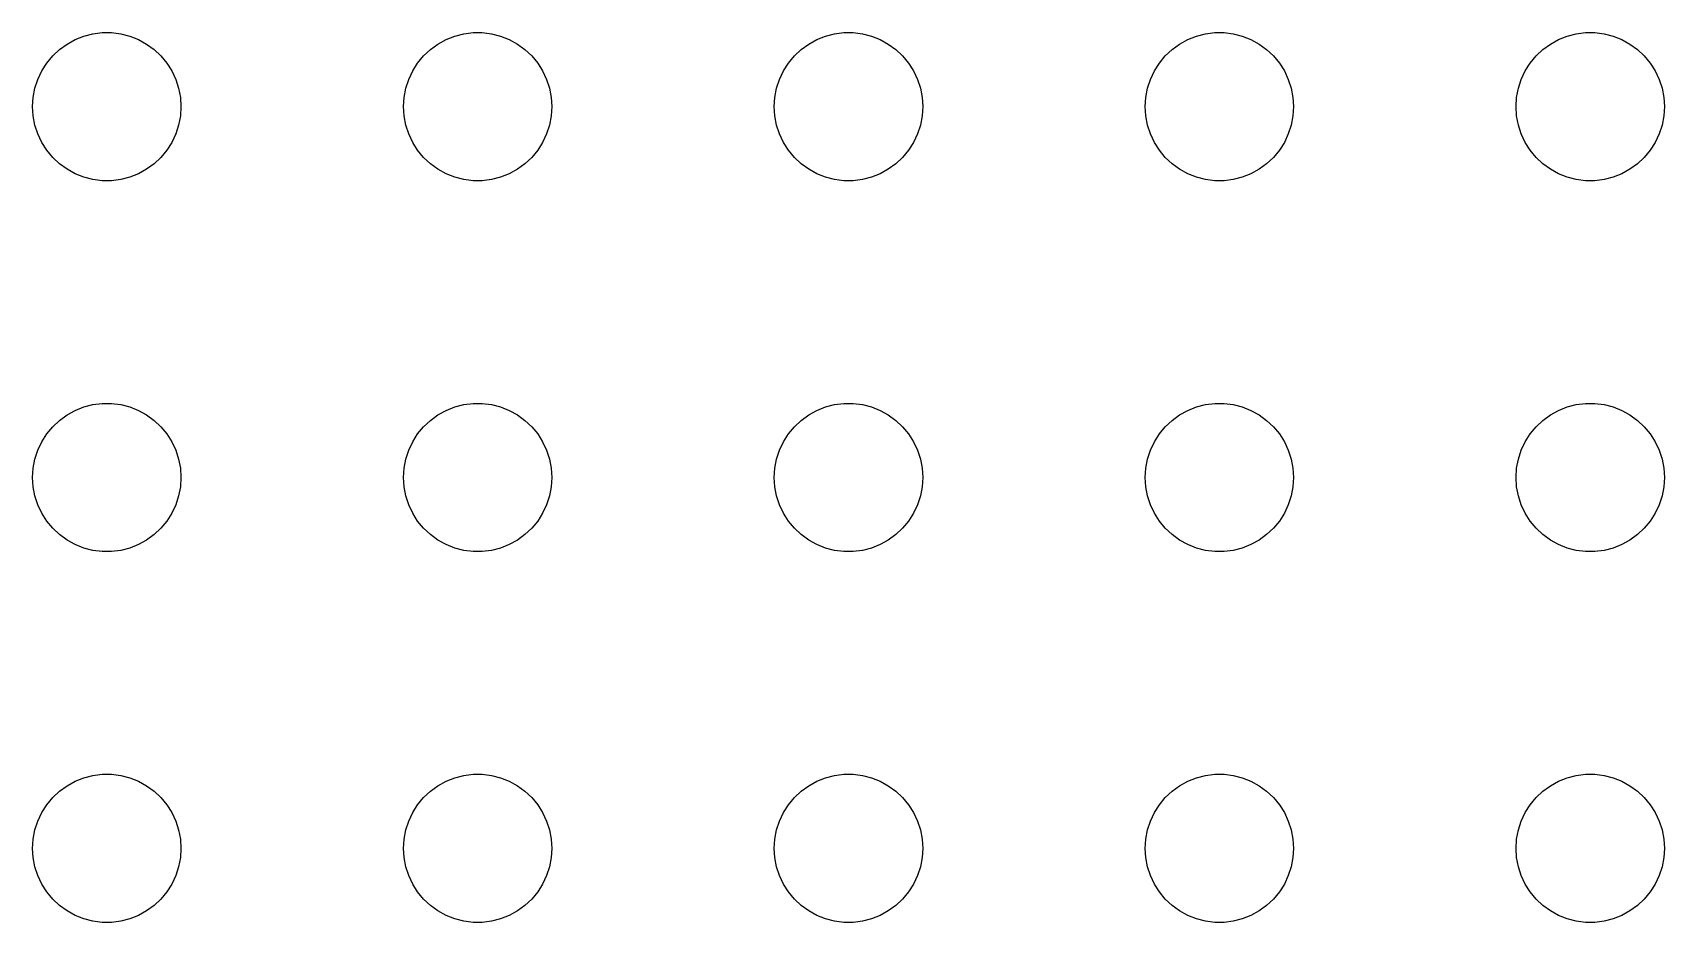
# Model space of a CAD drawing. Header units: metres. Extents: x -150 to 150, y -149 to 149.
# Drawn here: x -114 to -81, y 111 to 129 of the extents above; entities that cross this region are included whole.
import ezdxf

# ---------------------------------------------------------------- set-up
doc = ezdxf.new("R2010")
doc.units = ezdxf.units.M

msp = doc.modelspace()

# ---------------------------------------------------------------- linework, layer by layer
for p, q in [((-113.456, 128.656), (-113.304, 128.766)), ((-113.304, 128.766), (-113.139, 128.857)), ((-113.139, 128.857), (-112.964, 128.927)), ((-112.964, 128.927), (-112.781, 128.973)), ((-112.781, 128.973), (-112.594, 128.997)), ((-112.594, 128.997), (-112.406, 128.997)), ((-112.406, 128.997), (-112.219, 128.973)), ((-112.219, 128.973), (-112.036, 128.927)), ((-112.036, 128.927), (-111.861, 128.857)), ((-111.861, 128.857), (-111.696, 128.766)), ((-111.696, 128.766), (-111.544, 128.656)), ((-105.956, 128.656), (-105.804, 128.766)), ((-105.804, 128.766), (-105.639, 128.857)), ((-105.639, 128.857), (-105.464, 128.927)), ((-105.464, 128.927), (-105.281, 128.973)), ((-105.281, 128.973), (-105.094, 128.997)), ((-105.094, 128.997), (-104.906, 128.997)), ((-104.906, 128.997), (-104.719, 128.973)), ((-104.719, 128.973), (-104.536, 128.927)), ((-104.536, 128.927), (-104.361, 128.857)), ((-104.361, 128.857), (-104.196, 128.766)), ((-104.196, 128.766), (-104.044, 128.656)), ((-98.4561, 128.656), (-98.3037, 128.766)), ((-98.3037, 128.766), (-98.1387, 128.857)), ((-98.1387, 128.857), (-97.9635, 128.927)), ((-97.9635, 128.927), (-97.7811, 128.973)), ((-97.7811, 128.973), (-97.5942, 128.997)), ((-97.5942, 128.997), (-97.4058, 128.997)), ((-97.4058, 128.997), (-97.2189, 128.973)), ((-97.2189, 128.973), (-97.0365, 128.927)), ((-97.0365, 128.927), (-96.8613, 128.857)), ((-96.8613, 128.857), (-96.6963, 128.766)), ((-96.6963, 128.766), (-96.5439, 128.656)), ((-90.9561, 128.656), (-90.8037, 128.766)), ((-90.8037, 128.766), (-90.6387, 128.857)), ((-90.6387, 128.857), (-90.4635, 128.927)), ((-90.4635, 128.927), (-90.2811, 128.973)), ((-90.2811, 128.973), (-90.0942, 128.997)), ((-90.0942, 128.997), (-89.9058, 128.997)), ((-89.9058, 128.997), (-89.7189, 128.973)), ((-89.7189, 128.973), (-89.5365, 128.927)), ((-89.5365, 128.927), (-89.3613, 128.857)), ((-89.3613, 128.857), (-89.1963, 128.766)), ((-89.1963, 128.766), (-89.0439, 128.656)), ((-83.4561, 128.656), (-83.3037, 128.766)), ((-83.3037, 128.766), (-83.1387, 128.857)), ((-83.1387, 128.857), (-82.9635, 128.927)), ((-82.9635, 128.927), (-82.7811, 128.973)), ((-82.7811, 128.973), (-82.5942, 128.997)), ((-82.5942, 128.997), (-82.4058, 128.997)), ((-82.4058, 128.997), (-82.2189, 128.973)), ((-82.2189, 128.973), (-82.0365, 128.927)), ((-82.0365, 128.927), (-81.8613, 128.857)), ((-81.8613, 128.857), (-81.6963, 128.766)), ((-81.6963, 128.766), (-81.5439, 128.656)), ((-113.814, 128.223), (-113.714, 128.382)), ((-113.714, 128.382), (-113.593, 128.527)), ((-113.593, 128.527), (-113.456, 128.656)), ((-111.544, 128.656), (-111.407, 128.527)), ((-111.407, 128.527), (-111.286, 128.382)), ((-111.286, 128.382), (-111.186, 128.223)), ((-106.314, 128.223), (-106.214, 128.382)), ((-106.214, 128.382), (-106.093, 128.527)), ((-106.093, 128.527), (-105.956, 128.656)), ((-104.044, 128.656), (-103.907, 128.527)), ((-103.907, 128.527), (-103.786, 128.382)), ((-103.786, 128.382), (-103.686, 128.223)), ((-98.8145, 128.223), (-98.7135, 128.382)), ((-98.7135, 128.382), (-98.5934, 128.527)), ((-98.5934, 128.527), (-98.4561, 128.656)), ((-96.5439, 128.656), (-96.4065, 128.527)), ((-96.4065, 128.527), (-96.2865, 128.382)), ((-96.2865, 128.382), (-96.1855, 128.223)), ((-91.3145, 128.223), (-91.2135, 128.382)), ((-91.2135, 128.382), (-91.0934, 128.527)), ((-91.0934, 128.527), (-90.9561, 128.656)), ((-89.0439, 128.656), (-88.9065, 128.527)), ((-88.9065, 128.527), (-88.7865, 128.382)), ((-88.7865, 128.382), (-88.6855, 128.223)), ((-83.8145, 128.223), (-83.7135, 128.382)), ((-83.7135, 128.382), (-83.5934, 128.527)), ((-83.5934, 128.527), (-83.4561, 128.656)), ((-81.5439, 128.656), (-81.4065, 128.527)), ((-81.4065, 128.527), (-81.2865, 128.382)), ((-81.2865, 128.382), (-81.1855, 128.223)), ((-113.953, 127.873), (-113.895, 128.052)), ((-113.895, 128.052), (-113.814, 128.223)), ((-111.186, 128.223), (-111.105, 128.052)), ((-111.105, 128.052), (-111.047, 127.873)), ((-106.453, 127.873), (-106.395, 128.052)), ((-106.395, 128.052), (-106.314, 128.223)), ((-103.686, 128.223), (-103.605, 128.052)), ((-103.605, 128.052), (-103.547, 127.873)), ((-98.9529, 127.873), (-98.8947, 128.052)), ((-98.8947, 128.052), (-98.8145, 128.223)), ((-96.1855, 128.223), (-96.1053, 128.052)), ((-96.1053, 128.052), (-96.0471, 127.873)), ((-91.4529, 127.873), (-91.3947, 128.052)), ((-91.3947, 128.052), (-91.3145, 128.223)), ((-88.6855, 128.223), (-88.6053, 128.052)), ((-88.6053, 128.052), (-88.5471, 127.873)), ((-83.9529, 127.873), (-83.8947, 128.052)), ((-83.8947, 128.052), (-83.8145, 128.223)), ((-81.1855, 128.223), (-81.1053, 128.052)), ((-81.1053, 128.052), (-81.0471, 127.873)), ((-113.988, 127.688), (-113.953, 127.873)), ((-111.047, 127.873), (-111.012, 127.688)), ((-106.488, 127.688), (-106.453, 127.873)), ((-103.547, 127.873), (-103.512, 127.688)), ((-98.9882, 127.688), (-98.9529, 127.873)), ((-96.0471, 127.873), (-96.0118, 127.688)), ((-91.4882, 127.688), (-91.4529, 127.873)), ((-88.5471, 127.873), (-88.5118, 127.688)), ((-83.9882, 127.688), (-83.9529, 127.873)), ((-81.0471, 127.873), (-81.0118, 127.688)), ((-114, 127.5), (-113.988, 127.688)), ((-113.988, 127.312), (-114, 127.5)), ((-111.012, 127.688), (-111, 127.5)), ((-111, 127.5), (-111.012, 127.312)), ((-106.5, 127.5), (-106.488, 127.688)), ((-106.488, 127.312), (-106.5, 127.5)), ((-103.512, 127.688), (-103.5, 127.5)), ((-103.5, 127.5), (-103.512, 127.312)), ((-99, 127.5), (-98.9882, 127.688)), ((-98.9882, 127.312), (-99, 127.5)), ((-96.0118, 127.688), (-96, 127.5)), ((-96, 127.5), (-96.0118, 127.312)), ((-91.5, 127.5), (-91.4882, 127.688)), ((-91.4882, 127.312), (-91.5, 127.5)), ((-88.5118, 127.688), (-88.5, 127.5)), ((-88.5, 127.5), (-88.5118, 127.312)), ((-84, 127.5), (-83.9882, 127.688)), ((-83.9882, 127.312), (-84, 127.5)), ((-81.0118, 127.688), (-81, 127.5)), ((-81, 127.5), (-81.0118, 127.312)), ((-113.953, 127.127), (-113.988, 127.312)), ((-113.895, 126.948), (-113.953, 127.127)), ((-111.047, 127.127), (-111.105, 126.948)), ((-111.012, 127.312), (-111.047, 127.127)), ((-106.453, 127.127), (-106.488, 127.312)), ((-106.395, 126.948), (-106.453, 127.127)), ((-103.547, 127.127), (-103.605, 126.948)), ((-103.512, 127.312), (-103.547, 127.127)), ((-98.9529, 127.127), (-98.9882, 127.312)), ((-98.8947, 126.948), (-98.9529, 127.127)), ((-96.0471, 127.127), (-96.1053, 126.948)), ((-96.0118, 127.312), (-96.0471, 127.127)), ((-91.4529, 127.127), (-91.4882, 127.312)), ((-91.3947, 126.948), (-91.4529, 127.127)), ((-88.5471, 127.127), (-88.6053, 126.948)), ((-88.5118, 127.312), (-88.5471, 127.127)), ((-83.9529, 127.127), (-83.9882, 127.312)), ((-83.8947, 126.948), (-83.9529, 127.127)), ((-81.0471, 127.127), (-81.1053, 126.948)), ((-81.0118, 127.312), (-81.0471, 127.127)), ((-113.814, 126.777), (-113.895, 126.948)), ((-113.714, 126.618), (-113.814, 126.777)), ((-111.186, 126.777), (-111.286, 126.618)), ((-111.105, 126.948), (-111.186, 126.777)), ((-106.314, 126.777), (-106.395, 126.948)), ((-106.214, 126.618), (-106.314, 126.777)), ((-103.686, 126.777), (-103.786, 126.618)), ((-103.605, 126.948), (-103.686, 126.777)), ((-98.8145, 126.777), (-98.8947, 126.948)), ((-98.7135, 126.618), (-98.8145, 126.777)), ((-96.1855, 126.777), (-96.2865, 126.618)), ((-96.1053, 126.948), (-96.1855, 126.777)), ((-91.3145, 126.777), (-91.3947, 126.948)), ((-91.2135, 126.618), (-91.3145, 126.777)), ((-88.6855, 126.777), (-88.7865, 126.618)), ((-88.6053, 126.948), (-88.6855, 126.777)), ((-83.8145, 126.777), (-83.8947, 126.948)), ((-83.7135, 126.618), (-83.8145, 126.777)), ((-81.1855, 126.777), (-81.2865, 126.618)), ((-81.1053, 126.948), (-81.1855, 126.777)), ((-113.593, 126.473), (-113.714, 126.618)), ((-113.456, 126.344), (-113.593, 126.473)), ((-111.407, 126.473), (-111.544, 126.344)), ((-111.286, 126.618), (-111.407, 126.473)), ((-106.093, 126.473), (-106.214, 126.618)), ((-105.956, 126.344), (-106.093, 126.473)), ((-103.907, 126.473), (-104.044, 126.344)), ((-103.786, 126.618), (-103.907, 126.473)), ((-98.5934, 126.473), (-98.7135, 126.618)), ((-98.4561, 126.344), (-98.5934, 126.473)), ((-96.4065, 126.473), (-96.5439, 126.344)), ((-96.2865, 126.618), (-96.4065, 126.473)), ((-91.0934, 126.473), (-91.2135, 126.618)), ((-90.9561, 126.344), (-91.0934, 126.473)), ((-88.9065, 126.473), (-89.0439, 126.344)), ((-88.7865, 126.618), (-88.9065, 126.473)), ((-83.5934, 126.473), (-83.7135, 126.618)), ((-83.4561, 126.344), (-83.5934, 126.473)), ((-81.4065, 126.473), (-81.5439, 126.344)), ((-81.2865, 126.618), (-81.4065, 126.473)), ((-113.304, 126.234), (-113.456, 126.344)), ((-113.139, 126.143), (-113.304, 126.234)), ((-112.964, 126.073), (-113.139, 126.143)), ((-112.781, 126.027), (-112.964, 126.073)), ((-112.036, 126.073), (-112.219, 126.027)), ((-111.861, 126.143), (-112.036, 126.073)), ((-111.696, 126.234), (-111.861, 126.143)), ((-111.544, 126.344), (-111.696, 126.234)), ((-105.804, 126.234), (-105.956, 126.344)), ((-105.639, 126.143), (-105.804, 126.234)), ((-105.464, 126.073), (-105.639, 126.143)), ((-105.281, 126.027), (-105.464, 126.073)), ((-104.536, 126.073), (-104.719, 126.027)), ((-104.361, 126.143), (-104.536, 126.073)), ((-104.196, 126.234), (-104.361, 126.143)), ((-104.044, 126.344), (-104.196, 126.234)), ((-98.3037, 126.234), (-98.4561, 126.344)), ((-98.1387, 126.143), (-98.3037, 126.234)), ((-97.9635, 126.073), (-98.1387, 126.143)), ((-97.7811, 126.027), (-97.9635, 126.073)), ((-97.0365, 126.073), (-97.2189, 126.027)), ((-96.8613, 126.143), (-97.0365, 126.073)), ((-96.6963, 126.234), (-96.8613, 126.143)), ((-96.5439, 126.344), (-96.6963, 126.234)), ((-90.8037, 126.234), (-90.9561, 126.344)), ((-90.6387, 126.143), (-90.8037, 126.234)), ((-90.4635, 126.073), (-90.6387, 126.143)), ((-90.2811, 126.027), (-90.4635, 126.073)), ((-89.5365, 126.073), (-89.7189, 126.027)), ((-89.3613, 126.143), (-89.5365, 126.073)), ((-89.1963, 126.234), (-89.3613, 126.143)), ((-89.0439, 126.344), (-89.1963, 126.234)), ((-83.3037, 126.234), (-83.4561, 126.344)), ((-83.1387, 126.143), (-83.3037, 126.234)), ((-82.9635, 126.073), (-83.1387, 126.143)), ((-82.7811, 126.027), (-82.9635, 126.073)), ((-82.0365, 126.073), (-82.2189, 126.027)), ((-81.8613, 126.143), (-82.0365, 126.073)), ((-81.6963, 126.234), (-81.8613, 126.143)), ((-81.5439, 126.344), (-81.6963, 126.234)), ((-112.594, 126.003), (-112.781, 126.027)), ((-112.406, 126.003), (-112.594, 126.003)), ((-112.219, 126.027), (-112.406, 126.003)), ((-105.094, 126.003), (-105.281, 126.027)), ((-104.906, 126.003), (-105.094, 126.003)), ((-104.719, 126.027), (-104.906, 126.003)), ((-97.5942, 126.003), (-97.7811, 126.027)), ((-97.4058, 126.003), (-97.5942, 126.003)), ((-97.2189, 126.027), (-97.4058, 126.003)), ((-90.0942, 126.003), (-90.2811, 126.027)), ((-89.9058, 126.003), (-90.0942, 126.003)), ((-89.7189, 126.027), (-89.9058, 126.003)), ((-82.5942, 126.003), (-82.7811, 126.027)), ((-82.4058, 126.003), (-82.5942, 126.003)), ((-82.2189, 126.027), (-82.4058, 126.003)), ((-112.964, 121.427), (-112.781, 121.473)), ((-112.781, 121.473), (-112.594, 121.497)), ((-112.594, 121.497), (-112.406, 121.497)), ((-112.406, 121.497), (-112.219, 121.473)), ((-112.219, 121.473), (-112.036, 121.427)), ((-105.464, 121.427), (-105.281, 121.473)), ((-105.281, 121.473), (-105.094, 121.497)), ((-105.094, 121.497), (-104.906, 121.497)), ((-104.906, 121.497), (-104.719, 121.473)), ((-104.719, 121.473), (-104.536, 121.427)), ((-97.9635, 121.427), (-97.7811, 121.473)), ((-97.7811, 121.473), (-97.5942, 121.497)), ((-97.5942, 121.497), (-97.4058, 121.497)), ((-97.4058, 121.497), (-97.2189, 121.473)), ((-97.2189, 121.473), (-97.0365, 121.427)), ((-90.4635, 121.427), (-90.2811, 121.473)), ((-90.2811, 121.473), (-90.0942, 121.497)), ((-90.0942, 121.497), (-89.9058, 121.497)), ((-89.9058, 121.497), (-89.7189, 121.473)), ((-89.7189, 121.473), (-89.5365, 121.427)), ((-82.9635, 121.427), (-82.7811, 121.473)), ((-82.7811, 121.473), (-82.5942, 121.497)), ((-82.5942, 121.497), (-82.4058, 121.497)), ((-82.4058, 121.497), (-82.2189, 121.473)), ((-82.2189, 121.473), (-82.0365, 121.427)), ((-113.593, 121.027), (-113.456, 121.156)), ((-113.456, 121.156), (-113.304, 121.266)), ((-113.304, 121.266), (-113.139, 121.357)), ((-113.139, 121.357), (-112.964, 121.427)), ((-112.036, 121.427), (-111.861, 121.357)), ((-111.861, 121.357), (-111.696, 121.266)), ((-111.696, 121.266), (-111.544, 121.156)), ((-111.544, 121.156), (-111.407, 121.027)), ((-106.093, 121.027), (-105.956, 121.156)), ((-105.956, 121.156), (-105.804, 121.266)), ((-105.804, 121.266), (-105.639, 121.357)), ((-105.639, 121.357), (-105.464, 121.427)), ((-104.536, 121.427), (-104.361, 121.357)), ((-104.361, 121.357), (-104.196, 121.266)), ((-104.196, 121.266), (-104.044, 121.156)), ((-104.044, 121.156), (-103.907, 121.027)), ((-98.5934, 121.027), (-98.4561, 121.156)), ((-98.4561, 121.156), (-98.3037, 121.266)), ((-98.3037, 121.266), (-98.1387, 121.357)), ((-98.1387, 121.357), (-97.9635, 121.427)), ((-97.0365, 121.427), (-96.8613, 121.357)), ((-96.8613, 121.357), (-96.6963, 121.266)), ((-96.6963, 121.266), (-96.5439, 121.156)), ((-96.5439, 121.156), (-96.4065, 121.027)), ((-91.0934, 121.027), (-90.9561, 121.156)), ((-90.9561, 121.156), (-90.8037, 121.266)), ((-90.8037, 121.266), (-90.6387, 121.357)), ((-90.6387, 121.357), (-90.4635, 121.427)), ((-89.5365, 121.427), (-89.3613, 121.357)), ((-89.3613, 121.357), (-89.1963, 121.266)), ((-89.1963, 121.266), (-89.0439, 121.156)), ((-89.0439, 121.156), (-88.9065, 121.027)), ((-83.5934, 121.027), (-83.4561, 121.156)), ((-83.4561, 121.156), (-83.3037, 121.266)), ((-83.3037, 121.266), (-83.1387, 121.357)), ((-83.1387, 121.357), (-82.9635, 121.427)), ((-82.0365, 121.427), (-81.8613, 121.357)), ((-81.8613, 121.357), (-81.6963, 121.266)), ((-81.6963, 121.266), (-81.5439, 121.156)), ((-81.5439, 121.156), (-81.4065, 121.027)), ((-113.814, 120.723), (-113.714, 120.882)), ((-113.714, 120.882), (-113.593, 121.027)), ((-111.407, 121.027), (-111.286, 120.882)), ((-111.286, 120.882), (-111.186, 120.723)), ((-106.314, 120.723), (-106.214, 120.882)), ((-106.214, 120.882), (-106.093, 121.027)), ((-103.907, 121.027), (-103.786, 120.882)), ((-103.786, 120.882), (-103.686, 120.723)), ((-98.8145, 120.723), (-98.7135, 120.882)), ((-98.7135, 120.882), (-98.5934, 121.027)), ((-96.4065, 121.027), (-96.2865, 120.882)), ((-96.2865, 120.882), (-96.1855, 120.723)), ((-91.3145, 120.723), (-91.2135, 120.882)), ((-91.2135, 120.882), (-91.0934, 121.027)), ((-88.9065, 121.027), (-88.7865, 120.882)), ((-88.7865, 120.882), (-88.6855, 120.723)), ((-83.8145, 120.723), (-83.7135, 120.882)), ((-83.7135, 120.882), (-83.5934, 121.027)), ((-81.4065, 121.027), (-81.2865, 120.882)), ((-81.2865, 120.882), (-81.1855, 120.723)), ((-113.953, 120.373), (-113.895, 120.552)), ((-113.895, 120.552), (-113.814, 120.723)), ((-111.186, 120.723), (-111.105, 120.552)), ((-111.105, 120.552), (-111.047, 120.373)), ((-106.453, 120.373), (-106.395, 120.552)), ((-106.395, 120.552), (-106.314, 120.723)), ((-103.686, 120.723), (-103.605, 120.552)), ((-103.605, 120.552), (-103.547, 120.373)), ((-98.9529, 120.373), (-98.8947, 120.552)), ((-98.8947, 120.552), (-98.8145, 120.723)), ((-96.1855, 120.723), (-96.1053, 120.552)), ((-96.1053, 120.552), (-96.0471, 120.373)), ((-91.4529, 120.373), (-91.3947, 120.552)), ((-91.3947, 120.552), (-91.3145, 120.723)), ((-88.6855, 120.723), (-88.6053, 120.552)), ((-88.6053, 120.552), (-88.5471, 120.373)), ((-83.9529, 120.373), (-83.8947, 120.552)), ((-83.8947, 120.552), (-83.8145, 120.723)), ((-81.1855, 120.723), (-81.1053, 120.552)), ((-81.1053, 120.552), (-81.0471, 120.373)), ((-114, 120), (-113.988, 120.188)), ((-113.988, 120.188), (-113.953, 120.373)), ((-111.047, 120.373), (-111.012, 120.188)), ((-111.012, 120.188), (-111, 120)), ((-106.5, 120), (-106.488, 120.188)), ((-106.488, 120.188), (-106.453, 120.373)), ((-103.547, 120.373), (-103.512, 120.188)), ((-103.512, 120.188), (-103.5, 120)), ((-99, 120), (-98.9882, 120.188)), ((-98.9882, 120.188), (-98.9529, 120.373)), ((-96.0471, 120.373), (-96.0118, 120.188)), ((-96.0118, 120.188), (-96, 120)), ((-91.5, 120), (-91.4882, 120.188)), ((-91.4882, 120.188), (-91.4529, 120.373)), ((-88.5471, 120.373), (-88.5118, 120.188)), ((-88.5118, 120.188), (-88.5, 120)), ((-84, 120), (-83.9882, 120.188)), ((-83.9882, 120.188), (-83.9529, 120.373)), ((-81.0471, 120.373), (-81.0118, 120.188)), ((-81.0118, 120.188), (-81, 120)), ((-113.988, 119.812), (-114, 120)), ((-113.953, 119.627), (-113.988, 119.812)), ((-111.012, 119.812), (-111.047, 119.627)), ((-111, 120), (-111.012, 119.812)), ((-106.488, 119.812), (-106.5, 120)), ((-106.453, 119.627), (-106.488, 119.812)), ((-103.512, 119.812), (-103.547, 119.627)), ((-103.5, 120), (-103.512, 119.812)), ((-98.9882, 119.812), (-99, 120)), ((-98.9529, 119.627), (-98.9882, 119.812)), ((-96.0118, 119.812), (-96.0471, 119.627)), ((-96, 120), (-96.0118, 119.812)), ((-91.4882, 119.812), (-91.5, 120)), ((-91.4529, 119.627), (-91.4882, 119.812)), ((-88.5118, 119.812), (-88.5471, 119.627)), ((-88.5, 120), (-88.5118, 119.812)), ((-83.9882, 119.812), (-84, 120)), ((-83.9529, 119.627), (-83.9882, 119.812)), ((-81.0118, 119.812), (-81.0471, 119.627)), ((-81, 120), (-81.0118, 119.812)), ((-113.895, 119.448), (-113.953, 119.627)), ((-111.047, 119.627), (-111.105, 119.448)), ((-106.395, 119.448), (-106.453, 119.627)), ((-103.547, 119.627), (-103.605, 119.448)), ((-98.8947, 119.448), (-98.9529, 119.627)), ((-96.0471, 119.627), (-96.1053, 119.448)), ((-91.3947, 119.448), (-91.4529, 119.627)), ((-88.5471, 119.627), (-88.6053, 119.448)), ((-83.8947, 119.448), (-83.9529, 119.627)), ((-81.0471, 119.627), (-81.1053, 119.448)), ((-113.814, 119.277), (-113.895, 119.448)), ((-113.714, 119.118), (-113.814, 119.277)), ((-111.186, 119.277), (-111.286, 119.118)), ((-111.105, 119.448), (-111.186, 119.277)), ((-106.314, 119.277), (-106.395, 119.448)), ((-106.214, 119.118), (-106.314, 119.277)), ((-103.686, 119.277), (-103.786, 119.118)), ((-103.605, 119.448), (-103.686, 119.277)), ((-98.8145, 119.277), (-98.8947, 119.448)), ((-98.7135, 119.118), (-98.8145, 119.277)), ((-96.1855, 119.277), (-96.2865, 119.118)), ((-96.1053, 119.448), (-96.1855, 119.277)), ((-91.3145, 119.277), (-91.3947, 119.448)), ((-91.2135, 119.118), (-91.3145, 119.277)), ((-88.6855, 119.277), (-88.7865, 119.118)), ((-88.6053, 119.448), (-88.6855, 119.277)), ((-83.8145, 119.277), (-83.8947, 119.448)), ((-83.7135, 119.118), (-83.8145, 119.277)), ((-81.1855, 119.277), (-81.2865, 119.118)), ((-81.1053, 119.448), (-81.1855, 119.277)), ((-113.593, 118.973), (-113.714, 119.118)), ((-113.456, 118.844), (-113.593, 118.973)), ((-113.304, 118.734), (-113.456, 118.844)), ((-111.544, 118.844), (-111.696, 118.734)), ((-111.407, 118.973), (-111.544, 118.844)), ((-111.286, 119.118), (-111.407, 118.973)), ((-106.093, 118.973), (-106.214, 119.118)), ((-105.956, 118.844), (-106.093, 118.973)), ((-105.804, 118.734), (-105.956, 118.844)), ((-104.044, 118.844), (-104.196, 118.734)), ((-103.907, 118.973), (-104.044, 118.844)), ((-103.786, 119.118), (-103.907, 118.973)), ((-98.5934, 118.973), (-98.7135, 119.118)), ((-98.4561, 118.844), (-98.5934, 118.973)), ((-98.3037, 118.734), (-98.4561, 118.844)), ((-96.5439, 118.844), (-96.6963, 118.734)), ((-96.4065, 118.973), (-96.5439, 118.844)), ((-96.2865, 119.118), (-96.4065, 118.973)), ((-91.0934, 118.973), (-91.2135, 119.118)), ((-90.9561, 118.844), (-91.0934, 118.973)), ((-90.8037, 118.734), (-90.9561, 118.844)), ((-89.0439, 118.844), (-89.1963, 118.734)), ((-88.9065, 118.973), (-89.0439, 118.844)), ((-88.7865, 119.118), (-88.9065, 118.973)), ((-83.5934, 118.973), (-83.7135, 119.118)), ((-83.4561, 118.844), (-83.5934, 118.973)), ((-83.3037, 118.734), (-83.4561, 118.844)), ((-81.5439, 118.844), (-81.6963, 118.734)), ((-81.4065, 118.973), (-81.5439, 118.844)), ((-81.2865, 119.118), (-81.4065, 118.973)), ((-113.139, 118.643), (-113.304, 118.734)), ((-112.964, 118.573), (-113.139, 118.643)), ((-112.781, 118.527), (-112.964, 118.573)), ((-112.594, 118.503), (-112.781, 118.527)), ((-112.406, 118.503), (-112.594, 118.503)), ((-112.219, 118.527), (-112.406, 118.503)), ((-112.036, 118.573), (-112.219, 118.527)), ((-111.861, 118.643), (-112.036, 118.573)), ((-111.696, 118.734), (-111.861, 118.643)), ((-105.639, 118.643), (-105.804, 118.734)), ((-105.464, 118.573), (-105.639, 118.643)), ((-105.281, 118.527), (-105.464, 118.573)), ((-105.094, 118.503), (-105.281, 118.527)), ((-104.906, 118.503), (-105.094, 118.503)), ((-104.719, 118.527), (-104.906, 118.503)), ((-104.536, 118.573), (-104.719, 118.527)), ((-104.361, 118.643), (-104.536, 118.573)), ((-104.196, 118.734), (-104.361, 118.643)), ((-98.1387, 118.643), (-98.3037, 118.734)), ((-97.9635, 118.573), (-98.1387, 118.643)), ((-97.7811, 118.527), (-97.9635, 118.573)), ((-97.5942, 118.503), (-97.7811, 118.527)), ((-97.4058, 118.503), (-97.5942, 118.503)), ((-97.2189, 118.527), (-97.4058, 118.503)), ((-97.0365, 118.573), (-97.2189, 118.527)), ((-96.8613, 118.643), (-97.0365, 118.573)), ((-96.6963, 118.734), (-96.8613, 118.643)), ((-90.6387, 118.643), (-90.8037, 118.734)), ((-90.4635, 118.573), (-90.6387, 118.643)), ((-90.2811, 118.527), (-90.4635, 118.573)), ((-90.0942, 118.503), (-90.2811, 118.527)), ((-89.9058, 118.503), (-90.0942, 118.503)), ((-89.7189, 118.527), (-89.9058, 118.503)), ((-89.5365, 118.573), (-89.7189, 118.527)), ((-89.3613, 118.643), (-89.5365, 118.573)), ((-89.1963, 118.734), (-89.3613, 118.643)), ((-83.1387, 118.643), (-83.3037, 118.734)), ((-82.9635, 118.573), (-83.1387, 118.643)), ((-82.7811, 118.527), (-82.9635, 118.573)), ((-82.5942, 118.503), (-82.7811, 118.527)), ((-82.4058, 118.503), (-82.5942, 118.503)), ((-82.2189, 118.527), (-82.4058, 118.503)), ((-82.0365, 118.573), (-82.2189, 118.527)), ((-81.8613, 118.643), (-82.0365, 118.573)), ((-81.6963, 118.734), (-81.8613, 118.643)), ((-113.304, 113.766), (-113.139, 113.857)), ((-113.139, 113.857), (-112.964, 113.927)), ((-112.964, 113.927), (-112.781, 113.973)), ((-112.781, 113.973), (-112.594, 113.997)), ((-112.594, 113.997), (-112.406, 113.997)), ((-112.406, 113.997), (-112.219, 113.973)), ((-112.219, 113.973), (-112.036, 113.927)), ((-112.036, 113.927), (-111.861, 113.857)), ((-111.861, 113.857), (-111.696, 113.766)), ((-105.804, 113.766), (-105.639, 113.857)), ((-105.639, 113.857), (-105.464, 113.927)), ((-105.464, 113.927), (-105.281, 113.973)), ((-105.281, 113.973), (-105.094, 113.997)), ((-105.094, 113.997), (-104.906, 113.997)), ((-104.906, 113.997), (-104.719, 113.973)), ((-104.719, 113.973), (-104.536, 113.927)), ((-104.536, 113.927), (-104.361, 113.857)), ((-104.361, 113.857), (-104.196, 113.766)), ((-98.3037, 113.766), (-98.1387, 113.857)), ((-98.1387, 113.857), (-97.9635, 113.927)), ((-97.9635, 113.927), (-97.7811, 113.973)), ((-97.7811, 113.973), (-97.5942, 113.997)), ((-97.5942, 113.997), (-97.4058, 113.997)), ((-97.4058, 113.997), (-97.2189, 113.973)), ((-97.2189, 113.973), (-97.0365, 113.927)), ((-97.0365, 113.927), (-96.8613, 113.857)), ((-96.8613, 113.857), (-96.6963, 113.766)), ((-90.8037, 113.766), (-90.6387, 113.857)), ((-90.6387, 113.857), (-90.4635, 113.927)), ((-90.4635, 113.927), (-90.2811, 113.973)), ((-90.2811, 113.973), (-90.0942, 113.997)), ((-90.0942, 113.997), (-89.9058, 113.997)), ((-89.9058, 113.997), (-89.7189, 113.973)), ((-89.7189, 113.973), (-89.5365, 113.927)), ((-89.5365, 113.927), (-89.3613, 113.857)), ((-89.3613, 113.857), (-89.1963, 113.766)), ((-83.3037, 113.766), (-83.1387, 113.857)), ((-83.1387, 113.857), (-82.9635, 113.927)), ((-82.9635, 113.927), (-82.7811, 113.973)), ((-82.7811, 113.973), (-82.5942, 113.997)), ((-82.5942, 113.997), (-82.4058, 113.997)), ((-82.4058, 113.997), (-82.2189, 113.973)), ((-82.2189, 113.973), (-82.0365, 113.927)), ((-82.0365, 113.927), (-81.8613, 113.857)), ((-81.8613, 113.857), (-81.6963, 113.766)), ((-113.714, 113.382), (-113.593, 113.527)), ((-113.593, 113.527), (-113.456, 113.656)), ((-113.456, 113.656), (-113.304, 113.766)), ((-111.696, 113.766), (-111.544, 113.656)), ((-111.544, 113.656), (-111.407, 113.527)), ((-111.407, 113.527), (-111.286, 113.382)), ((-106.214, 113.382), (-106.093, 113.527)), ((-106.093, 113.527), (-105.956, 113.656)), ((-105.956, 113.656), (-105.804, 113.766)), ((-104.196, 113.766), (-104.044, 113.656)), ((-104.044, 113.656), (-103.907, 113.527)), ((-103.907, 113.527), (-103.786, 113.382)), ((-98.7135, 113.382), (-98.5934, 113.527)), ((-98.5934, 113.527), (-98.4561, 113.656)), ((-98.4561, 113.656), (-98.3037, 113.766)), ((-96.6963, 113.766), (-96.5439, 113.656)), ((-96.5439, 113.656), (-96.4065, 113.527)), ((-96.4065, 113.527), (-96.2865, 113.382)), ((-91.2135, 113.382), (-91.0934, 113.527)), ((-91.0934, 113.527), (-90.9561, 113.656)), ((-90.9561, 113.656), (-90.8037, 113.766)), ((-89.1963, 113.766), (-89.0439, 113.656)), ((-89.0439, 113.656), (-88.9065, 113.527)), ((-88.9065, 113.527), (-88.7865, 113.382)), ((-83.7135, 113.382), (-83.5934, 113.527)), ((-83.5934, 113.527), (-83.4561, 113.656)), ((-83.4561, 113.656), (-83.3037, 113.766)), ((-81.6963, 113.766), (-81.5439, 113.656)), ((-81.5439, 113.656), (-81.4065, 113.527)), ((-81.4065, 113.527), (-81.2865, 113.382)), ((-113.895, 113.052), (-113.814, 113.223)), ((-113.814, 113.223), (-113.714, 113.382)), ((-111.286, 113.382), (-111.186, 113.223)), ((-111.186, 113.223), (-111.105, 113.052)), ((-106.395, 113.052), (-106.314, 113.223)), ((-106.314, 113.223), (-106.214, 113.382)), ((-103.786, 113.382), (-103.686, 113.223)), ((-103.686, 113.223), (-103.605, 113.052)), ((-98.8947, 113.052), (-98.8145, 113.223)), ((-98.8145, 113.223), (-98.7135, 113.382)), ((-96.2865, 113.382), (-96.1855, 113.223)), ((-96.1855, 113.223), (-96.1053, 113.052)), ((-91.3947, 113.052), (-91.3145, 113.223)), ((-91.3145, 113.223), (-91.2135, 113.382)), ((-88.7865, 113.382), (-88.6855, 113.223)), ((-88.6855, 113.223), (-88.6053, 113.052)), ((-83.8947, 113.052), (-83.8145, 113.223)), ((-83.8145, 113.223), (-83.7135, 113.382)), ((-81.2865, 113.382), (-81.1855, 113.223)), ((-81.1855, 113.223), (-81.1053, 113.052)), ((-113.988, 112.688), (-113.953, 112.873)), ((-113.953, 112.873), (-113.895, 113.052)), ((-111.105, 113.052), (-111.047, 112.873)), ((-111.047, 112.873), (-111.012, 112.688)), ((-106.488, 112.688), (-106.453, 112.873)), ((-106.453, 112.873), (-106.395, 113.052)), ((-103.605, 113.052), (-103.547, 112.873)), ((-103.547, 112.873), (-103.512, 112.688)), ((-98.9882, 112.688), (-98.9529, 112.873)), ((-98.9529, 112.873), (-98.8947, 113.052)), ((-96.1053, 113.052), (-96.0471, 112.873)), ((-96.0471, 112.873), (-96.0118, 112.688)), ((-91.4882, 112.688), (-91.4529, 112.873)), ((-91.4529, 112.873), (-91.3947, 113.052)), ((-88.6053, 113.052), (-88.5471, 112.873)), ((-88.5471, 112.873), (-88.5118, 112.688)), ((-83.9882, 112.688), (-83.9529, 112.873)), ((-83.9529, 112.873), (-83.8947, 113.052)), ((-81.1053, 113.052), (-81.0471, 112.873)), ((-81.0471, 112.873), (-81.0118, 112.688)), ((-114, 112.5), (-113.988, 112.688)), ((-111.012, 112.688), (-111, 112.5)), ((-106.5, 112.5), (-106.488, 112.688)), ((-103.512, 112.688), (-103.5, 112.5)), ((-99, 112.5), (-98.9882, 112.688)), ((-96.0118, 112.688), (-96, 112.5)), ((-91.5, 112.5), (-91.4882, 112.688)), ((-88.5118, 112.688), (-88.5, 112.5)), ((-84, 112.5), (-83.9882, 112.688)), ((-81.0118, 112.688), (-81, 112.5)), ((-113.988, 112.312), (-114, 112.5)), ((-113.953, 112.127), (-113.988, 112.312)), ((-111.012, 112.312), (-111.047, 112.127)), ((-111, 112.5), (-111.012, 112.312)), ((-106.488, 112.312), (-106.5, 112.5)), ((-106.453, 112.127), (-106.488, 112.312)), ((-103.512, 112.312), (-103.547, 112.127)), ((-103.5, 112.5), (-103.512, 112.312)), ((-98.9882, 112.312), (-99, 112.5)), ((-98.9529, 112.127), (-98.9882, 112.312)), ((-96.0118, 112.312), (-96.0471, 112.127)), ((-96, 112.5), (-96.0118, 112.312)), ((-91.4882, 112.312), (-91.5, 112.5)), ((-91.4529, 112.127), (-91.4882, 112.312)), ((-88.5118, 112.312), (-88.5471, 112.127)), ((-88.5, 112.5), (-88.5118, 112.312)), ((-83.9882, 112.312), (-84, 112.5)), ((-83.9529, 112.127), (-83.9882, 112.312)), ((-81.0118, 112.312), (-81.0471, 112.127)), ((-81, 112.5), (-81.0118, 112.312)), ((-113.895, 111.948), (-113.953, 112.127)), ((-113.814, 111.777), (-113.895, 111.948)), ((-111.105, 111.948), (-111.186, 111.777)), ((-111.047, 112.127), (-111.105, 111.948)), ((-106.395, 111.948), (-106.453, 112.127)), ((-106.314, 111.777), (-106.395, 111.948)), ((-103.605, 111.948), (-103.686, 111.777)), ((-103.547, 112.127), (-103.605, 111.948)), ((-98.8947, 111.948), (-98.9529, 112.127)), ((-98.8145, 111.777), (-98.8947, 111.948)), ((-96.1053, 111.948), (-96.1855, 111.777)), ((-96.0471, 112.127), (-96.1053, 111.948)), ((-91.3947, 111.948), (-91.4529, 112.127)), ((-91.3145, 111.777), (-91.3947, 111.948)), ((-88.6053, 111.948), (-88.6855, 111.777)), ((-88.5471, 112.127), (-88.6053, 111.948)), ((-83.8947, 111.948), (-83.9529, 112.127)), ((-83.8145, 111.777), (-83.8947, 111.948)), ((-81.1053, 111.948), (-81.1855, 111.777)), ((-81.0471, 112.127), (-81.1053, 111.948)), ((-113.714, 111.618), (-113.814, 111.777)), ((-113.593, 111.473), (-113.714, 111.618)), ((-111.286, 111.618), (-111.407, 111.473)), ((-111.186, 111.777), (-111.286, 111.618)), ((-106.214, 111.618), (-106.314, 111.777)), ((-106.093, 111.473), (-106.214, 111.618)), ((-103.786, 111.618), (-103.907, 111.473)), ((-103.686, 111.777), (-103.786, 111.618)), ((-98.7135, 111.618), (-98.8145, 111.777)), ((-98.5934, 111.473), (-98.7135, 111.618)), ((-96.2865, 111.618), (-96.4065, 111.473)), ((-96.1855, 111.777), (-96.2865, 111.618)), ((-91.2135, 111.618), (-91.3145, 111.777)), ((-91.0934, 111.473), (-91.2135, 111.618)), ((-88.7865, 111.618), (-88.9065, 111.473)), ((-88.6855, 111.777), (-88.7865, 111.618)), ((-83.7135, 111.618), (-83.8145, 111.777)), ((-83.5934, 111.473), (-83.7135, 111.618)), ((-81.2865, 111.618), (-81.4065, 111.473)), ((-81.1855, 111.777), (-81.2865, 111.618)), ((-113.456, 111.344), (-113.593, 111.473)), ((-113.304, 111.234), (-113.456, 111.344)), ((-113.139, 111.143), (-113.304, 111.234)), ((-111.696, 111.234), (-111.861, 111.143)), ((-111.544, 111.344), (-111.696, 111.234)), ((-111.407, 111.473), (-111.544, 111.344)), ((-105.956, 111.344), (-106.093, 111.473)), ((-105.804, 111.234), (-105.956, 111.344)), ((-105.639, 111.143), (-105.804, 111.234)), ((-104.196, 111.234), (-104.361, 111.143)), ((-104.044, 111.344), (-104.196, 111.234)), ((-103.907, 111.473), (-104.044, 111.344)), ((-98.4561, 111.344), (-98.5934, 111.473)), ((-98.3037, 111.234), (-98.4561, 111.344)), ((-98.1387, 111.143), (-98.3037, 111.234)), ((-96.6963, 111.234), (-96.8613, 111.143)), ((-96.5439, 111.344), (-96.6963, 111.234)), ((-96.4065, 111.473), (-96.5439, 111.344)), ((-90.9561, 111.344), (-91.0934, 111.473)), ((-90.8037, 111.234), (-90.9561, 111.344)), ((-90.6387, 111.143), (-90.8037, 111.234)), ((-89.1963, 111.234), (-89.3613, 111.143)), ((-89.0439, 111.344), (-89.1963, 111.234)), ((-88.9065, 111.473), (-89.0439, 111.344)), ((-83.4561, 111.344), (-83.5934, 111.473)), ((-83.3037, 111.234), (-83.4561, 111.344)), ((-83.1387, 111.143), (-83.3037, 111.234)), ((-81.6963, 111.234), (-81.8613, 111.143)), ((-81.5439, 111.344), (-81.6963, 111.234)), ((-81.4065, 111.473), (-81.5439, 111.344)), ((-112.964, 111.073), (-113.139, 111.143)), ((-112.781, 111.027), (-112.964, 111.073)), ((-112.594, 111.003), (-112.781, 111.027)), ((-112.406, 111.003), (-112.594, 111.003)), ((-112.219, 111.027), (-112.406, 111.003)), ((-112.036, 111.073), (-112.219, 111.027)), ((-111.861, 111.143), (-112.036, 111.073)), ((-105.464, 111.073), (-105.639, 111.143)), ((-105.281, 111.027), (-105.464, 111.073)), ((-105.094, 111.003), (-105.281, 111.027)), ((-104.906, 111.003), (-105.094, 111.003)), ((-104.719, 111.027), (-104.906, 111.003)), ((-104.536, 111.073), (-104.719, 111.027)), ((-104.361, 111.143), (-104.536, 111.073)), ((-97.9635, 111.073), (-98.1387, 111.143)), ((-97.7811, 111.027), (-97.9635, 111.073)), ((-97.5942, 111.003), (-97.7811, 111.027)), ((-97.4058, 111.003), (-97.5942, 111.003)), ((-97.2189, 111.027), (-97.4058, 111.003)), ((-97.0365, 111.073), (-97.2189, 111.027)), ((-96.8613, 111.143), (-97.0365, 111.073)), ((-90.4635, 111.073), (-90.6387, 111.143)), ((-90.2811, 111.027), (-90.4635, 111.073)), ((-90.0942, 111.003), (-90.2811, 111.027)), ((-89.9058, 111.003), (-90.0942, 111.003)), ((-89.7189, 111.027), (-89.9058, 111.003)), ((-89.5365, 111.073), (-89.7189, 111.027)), ((-89.3613, 111.143), (-89.5365, 111.073)), ((-82.9635, 111.073), (-83.1387, 111.143)), ((-82.7811, 111.027), (-82.9635, 111.073)), ((-82.5942, 111.003), (-82.7811, 111.027)), ((-82.4058, 111.003), (-82.5942, 111.003)), ((-82.2189, 111.027), (-82.4058, 111.003)), ((-82.0365, 111.073), (-82.2189, 111.027)), ((-81.8613, 111.143), (-82.0365, 111.073))]:
    msp.add_line(p, q)

doc.saveas('drawing.dxf')
